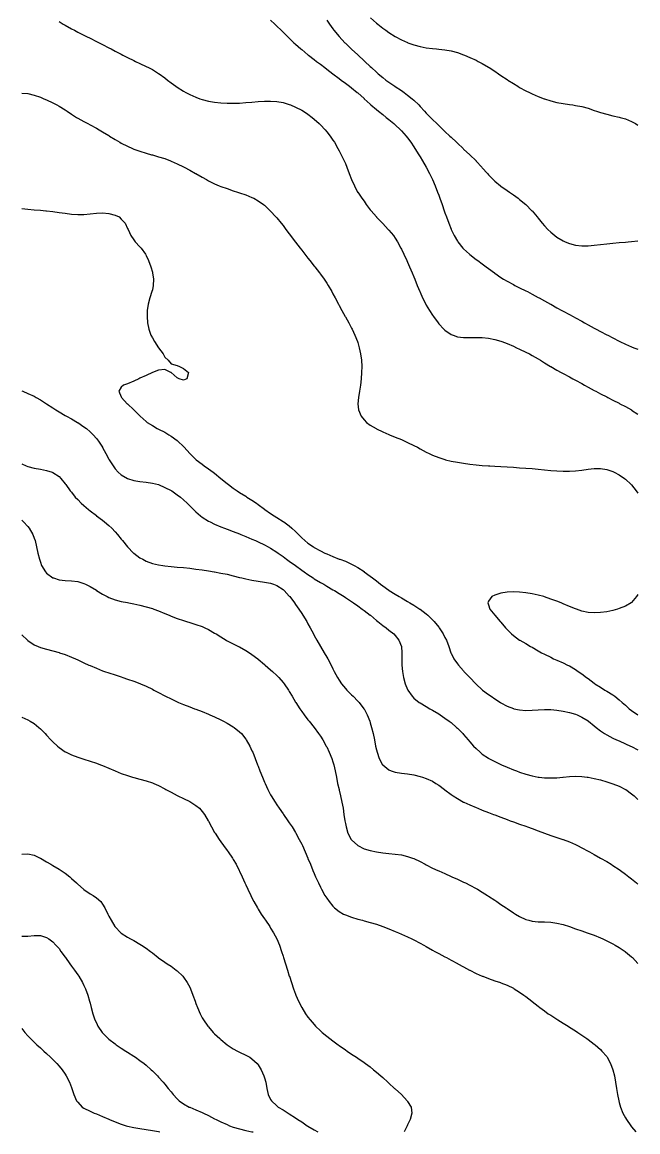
# Model space of a CAD drawing. Header units: inches. Extents: x 2679276 to 2679656, y 1246784 to 1247152.
# Drawn here: x 2679426.3 to 2679475.7, y 1246885.3 to 1246974.4 of the extents above; entities that cross this region are included whole.
import ezdxf

# ---------------------------------------------------------------- set-up
doc = ezdxf.new("R2010")
doc.units = ezdxf.units.IN
doc.header["$MEASUREMENT"] = 0
for name, color, linetype in [('447', 7, 'Continuous'), ('448', 7, 'Continuous'), ('449', 7, 'Continuous'), ('450', 7, 'Continuous'), ('451', 7, 'Continuous'), ('452', 7, 'Continuous'), ('453', 7, 'Continuous'), ('454', 7, 'Continuous'), ('455', 7, 'Continuous'), ('456', 7, 'Continuous'), ('457', 7, 'Continuous'), ('458', 7, 'Continuous'), ('459', 7, 'Continuous'), ('460', 7, 'Continuous')]:
    doc.layers.add(name, color=color, linetype=linetype)

msp = doc.modelspace()

# ---------------------------------------------------------------- linework, layer by layer
at = {"layer": '447', "elevation": 447}
msp.add_lwpolyline([(2679454.269, 1246974.75), (2679454.75, 1246974.328), (2679454.849, 1246974.25), (2679455.25, 1246973.927), (2679455.497, 1246973.75), (2679455.75, 1246973.569), (2679456.25, 1246973.25), (2679456.25, 1246973.25), (2679456.75, 1246972.987), (2679457.25, 1246972.757), (2679457.269, 1246972.75), (2679457.75, 1246972.581), (2679458.25, 1246972.442), (2679458.75, 1246972.342), (2679459.25, 1246972.278), (2679459.579, 1246972.25), (2679459.75, 1246972.236), (2679460.25, 1246972.186), (2679460.75, 1246972.103), (2679461.25, 1246971.968), (2679461.75, 1246971.786), (2679461.832, 1246971.75), (2679462.25, 1246971.57), (2679462.75, 1246971.335), (2679462.913, 1246971.25), (2679463.25, 1246971.074), (2679463.75, 1246970.78), (2679463.795, 1246970.75), (2679464.25, 1246970.457), (2679464.55, 1246970.25), (2679464.75, 1246970.116), (2679465.25, 1246969.78), (2679465.295, 1246969.75), (2679465.75, 1246969.462), (2679466.101, 1246969.25), (2679466.25, 1246969.161), (2679466.75, 1246968.888), (2679467.031, 1246968.75), (2679467.25, 1246968.641), (2679467.75, 1246968.426), (2679468.212, 1246968.25), (2679468.25, 1246968.235), (2679468.75, 1246968.075), (2679469.25, 1246967.951), (2679469.75, 1246967.862), (2679470.25, 1246967.791), (2679470.536, 1246967.75), (2679470.75, 1246967.718), (2679471.25, 1246967.619), (2679471.75, 1246967.483), (2679472.25, 1246967.316), (2679472.439, 1246967.25), (2679472.75, 1246967.146), (2679473.25, 1246967.003), (2679473.75, 1246966.885), (2679474.25, 1246966.772), (2679474.331, 1246966.75), (2679474.75, 1246966.631), (2679475.25, 1246966.426), (2679475.564, 1246966.25), (2679475.75, 1246966.133)], dxfattribs=at)
at = {"layer": '448', "elevation": 448}
msp.add_lwpolyline([(2679450.75, 1246974.561), (2679450.967, 1246974.25), (2679451.25, 1246973.866), (2679451.336, 1246973.75), (2679451.743, 1246973.25), (2679451.75, 1246973.243), (2679452.21, 1246972.75), (2679452.25, 1246972.712), (2679452.728, 1246972.25), (2679452.75, 1246972.23), (2679453.25, 1246971.766), (2679453.267, 1246971.75), (2679453.75, 1246971.303), (2679453.807, 1246971.25), (2679454.25, 1246970.837), (2679454.344, 1246970.75), (2679454.75, 1246970.375), (2679454.895, 1246970.25), (2679455.25, 1246969.946), (2679455.507, 1246969.75), (2679455.75, 1246969.568), (2679456.216, 1246969.25), (2679456.25, 1246969.227), (2679456.75, 1246968.9), (2679456.969, 1246968.75), (2679457.25, 1246968.544), (2679457.613, 1246968.25), (2679457.75, 1246968.128), (2679458.142, 1246967.75), (2679458.25, 1246967.637), (2679458.613, 1246967.25), (2679458.75, 1246967.098), (2679459.084, 1246966.75), (2679459.25, 1246966.574), (2679459.588, 1246966.25), (2679459.75, 1246966.088), (2679460.117, 1246965.75), (2679460.25, 1246965.619), (2679460.648, 1246965.25), (2679460.75, 1246965.149), (2679461.177, 1246964.75), (2679461.25, 1246964.677), (2679461.71, 1246964.25), (2679461.75, 1246964.209), (2679462.239, 1246963.75), (2679462.25, 1246963.738), (2679462.746, 1246963.25), (2679462.75, 1246963.246), (2679463.215, 1246962.75), (2679463.25, 1246962.704), (2679463.657, 1246962.25), (2679463.75, 1246962.139), (2679464.131, 1246961.75), (2679464.25, 1246961.637), (2679464.713, 1246961.25), (2679464.75, 1246961.223), (2679465.25, 1246960.878), (2679465.427, 1246960.75), (2679465.75, 1246960.536), (2679466.136, 1246960.25), (2679466.25, 1246960.165), (2679466.741, 1246959.75), (2679466.75, 1246959.741), (2679467.239, 1246959.25), (2679467.25, 1246959.237), (2679467.666, 1246958.75), (2679467.75, 1246958.645), (2679468.071, 1246958.25), (2679468.25, 1246958.038), (2679468.514, 1246957.75), (2679468.75, 1246957.517), (2679469.07, 1246957.25), (2679469.25, 1246957.115), (2679469.75, 1246956.82), (2679469.917, 1246956.75), (2679470.25, 1246956.615), (2679470.75, 1246956.486), (2679471.25, 1246956.431), (2679471.75, 1246956.437), (2679472.25, 1246956.482), (2679472.75, 1246956.543), (2679473.25, 1246956.601), (2679473.75, 1246956.649), (2679474.25, 1246956.693), (2679474.75, 1246956.733), (2679474.965, 1246956.75), (2679475.25, 1246956.777), (2679475.75, 1246956.828)], dxfattribs=at)
at = {"layer": '449', "elevation": 449}
msp.add_lwpolyline([(2679446.25, 1246974.56), (2679446.574, 1246974.25), (2679446.75, 1246974.088), (2679447.088, 1246973.75), (2679447.25, 1246973.598), (2679447.595, 1246973.25), (2679447.75, 1246973.107), (2679448.119, 1246972.75), (2679448.25, 1246972.637), (2679448.684, 1246972.25), (2679448.75, 1246972.197), (2679449.25, 1246971.786), (2679449.294, 1246971.75), (2679449.75, 1246971.395), (2679449.939, 1246971.25), (2679450.25, 1246971.012), (2679450.591, 1246970.75), (2679450.75, 1246970.627), (2679451.243, 1246970.25), (2679451.25, 1246970.245), (2679451.75, 1246969.87), (2679451.911, 1246969.75), (2679452.25, 1246969.508), (2679452.595, 1246969.25), (2679452.75, 1246969.135), (2679453.212, 1246968.75), (2679453.25, 1246968.718), (2679453.75, 1246968.259), (2679453.76, 1246968.25), (2679454.25, 1246967.802), (2679454.31, 1246967.75), (2679454.75, 1246967.375), (2679454.908, 1246967.25), (2679455.25, 1246966.974), (2679455.538, 1246966.75), (2679455.75, 1246966.578), (2679456.145, 1246966.25), (2679456.25, 1246966.158), (2679456.684, 1246965.75), (2679456.75, 1246965.682), (2679457.132, 1246965.25), (2679457.25, 1246965.099), (2679457.504, 1246964.75), (2679457.75, 1246964.376), (2679457.833, 1246964.25), (2679458.142, 1246963.75), (2679458.25, 1246963.571), (2679458.448, 1246963.25), (2679458.747, 1246962.75), (2679458.75, 1246962.745), (2679459.013, 1246962.25), (2679459.25, 1246961.759), (2679459.254, 1246961.75), (2679459.46, 1246961.25), (2679459.654, 1246960.75), (2679459.75, 1246960.496), (2679459.84, 1246960.25), (2679460.017, 1246959.75), (2679460.192, 1246959.25), (2679460.25, 1246959.078), (2679460.369, 1246958.75), (2679460.554, 1246958.25), (2679460.75, 1246957.758), (2679460.754, 1246957.75), (2679461.003, 1246957.25), (2679461.25, 1246956.815), (2679461.297, 1246956.75), (2679461.692, 1246956.25), (2679461.75, 1246956.183), (2679462.221, 1246955.75), (2679462.25, 1246955.725), (2679462.75, 1246955.346), (2679462.881, 1246955.25), (2679463.25, 1246954.98), (2679463.553, 1246954.75), (2679463.75, 1246954.604), (2679464.219, 1246954.25), (2679464.25, 1246954.228), (2679464.75, 1246953.886), (2679464.96, 1246953.75), (2679465.25, 1246953.584), (2679465.75, 1246953.313), (2679465.869, 1246953.25), (2679466.25, 1246953.065), (2679466.75, 1246952.816), (2679466.875, 1246952.75), (2679467.25, 1246952.559), (2679467.75, 1246952.288), (2679467.819, 1246952.25), (2679468.25, 1246952.012), (2679468.719, 1246951.75), (2679468.75, 1246951.733), (2679469.25, 1246951.458), (2679469.63, 1246951.25), (2679469.75, 1246951.185), (2679470.25, 1246950.914), (2679470.553, 1246950.75), (2679470.75, 1246950.643), (2679471.25, 1246950.37), (2679471.47, 1246950.25), (2679471.75, 1246950.096), (2679472.25, 1246949.824), (2679472.388, 1246949.75), (2679472.75, 1246949.555), (2679473.25, 1246949.289), (2679473.325, 1246949.25), (2679473.75, 1246949.029), (2679474.25, 1246948.774), (2679474.3, 1246948.75), (2679474.75, 1246948.535), (2679475.25, 1246948.318), (2679475.426, 1246948.25), (2679475.75, 1246948.13)], dxfattribs=at)
at = {"layer": '450', "elevation": 450}
msp.add_lwpolyline([(2679429.25, 1246974.441), (2679429.582, 1246974.25), (2679429.75, 1246974.152), (2679430.25, 1246973.874), (2679430.482, 1246973.75), (2679430.75, 1246973.607), (2679431.25, 1246973.351), (2679431.452, 1246973.25), (2679431.75, 1246973.102), (2679432.25, 1246972.856), (2679432.464, 1246972.75), (2679432.75, 1246972.604), (2679433.25, 1246972.345), (2679433.432, 1246972.25), (2679433.75, 1246972.079), (2679434.25, 1246971.816), (2679434.377, 1246971.75), (2679434.75, 1246971.559), (2679435.25, 1246971.317), (2679435.391, 1246971.25), (2679435.75, 1246971.082), (2679436.25, 1246970.847), (2679436.444, 1246970.75), (2679436.75, 1246970.587), (2679437.25, 1246970.282), (2679437.296, 1246970.25), (2679437.75, 1246969.92), (2679437.97, 1246969.75), (2679438.25, 1246969.539), (2679438.64, 1246969.25), (2679438.75, 1246969.176), (2679439.25, 1246968.862), (2679439.443, 1246968.75), (2679439.75, 1246968.593), (2679440.25, 1246968.369), (2679440.568, 1246968.25), (2679440.75, 1246968.187), (2679441.25, 1246968.054), (2679441.75, 1246967.965), (2679442.25, 1246967.911), (2679442.75, 1246967.885), (2679443.25, 1246967.883), (2679443.75, 1246967.901), (2679444.25, 1246967.933), (2679444.75, 1246967.975), (2679445.25, 1246968.02), (2679445.75, 1246968.056), (2679446.25, 1246968.066), (2679446.75, 1246968.033), (2679447.25, 1246967.941), (2679447.75, 1246967.787), (2679447.841, 1246967.75), (2679448.25, 1246967.58), (2679448.75, 1246967.328), (2679448.879, 1246967.25), (2679449.25, 1246967.01), (2679449.594, 1246966.75), (2679449.75, 1246966.619), (2679450.153, 1246966.25), (2679450.25, 1246966.149), (2679450.625, 1246965.75), (2679450.75, 1246965.593), (2679451.033, 1246965.25), (2679451.25, 1246964.92), (2679451.372, 1246964.75), (2679451.66, 1246964.25), (2679451.75, 1246964.067), (2679451.923, 1246963.75), (2679452.161, 1246963.25), (2679452.25, 1246963.036), (2679452.376, 1246962.75), (2679452.569, 1246962.25), (2679452.75, 1246961.75), (2679452.75, 1246961.75), (2679452.975, 1246961.25), (2679453.238, 1246960.75), (2679453.25, 1246960.732), (2679453.576, 1246960.25), (2679453.75, 1246960.007), (2679453.936, 1246959.75), (2679454.25, 1246959.335), (2679454.315, 1246959.25), (2679454.74, 1246958.75), (2679454.75, 1246958.74), (2679455.224, 1246958.25), (2679455.25, 1246958.223), (2679455.7, 1246957.75), (2679455.75, 1246957.693), (2679456.106, 1246957.25), (2679456.25, 1246957.04), (2679456.434, 1246956.75), (2679456.708, 1246956.25), (2679456.75, 1246956.167), (2679456.957, 1246955.75), (2679457.186, 1246955.25), (2679457.25, 1246955.108), (2679457.409, 1246954.75), (2679457.624, 1246954.25), (2679457.75, 1246953.944), (2679457.83, 1246953.75), (2679458.029, 1246953.25), (2679458.23, 1246952.75), (2679458.25, 1246952.702), (2679458.456, 1246952.25), (2679458.709, 1246951.75), (2679458.75, 1246951.673), (2679459.01, 1246951.25), (2679459.25, 1246950.866), (2679459.336, 1246950.75), (2679459.698, 1246950.25), (2679459.75, 1246950.178), (2679460.153, 1246949.75), (2679460.25, 1246949.653), (2679460.75, 1246949.311), (2679460.917, 1246949.25), (2679461.25, 1246949.127), (2679461.75, 1246949.061), (2679462.25, 1246949.058), (2679462.75, 1246949.072), (2679463.25, 1246949.063), (2679463.75, 1246949.011), (2679464.25, 1246948.916), (2679464.75, 1246948.779), (2679464.831, 1246948.75), (2679465.25, 1246948.584), (2679465.75, 1246948.367), (2679466.009, 1246948.25), (2679466.25, 1246948.135), (2679466.75, 1246947.892), (2679467.032, 1246947.75), (2679467.25, 1246947.633), (2679467.75, 1246947.35), (2679467.917, 1246947.25), (2679468.25, 1246947.042), (2679468.731, 1246946.75), (2679468.75, 1246946.738), (2679469.25, 1246946.44), (2679469.593, 1246946.25), (2679469.75, 1246946.164), (2679470.25, 1246945.896), (2679470.529, 1246945.75), (2679470.75, 1246945.631), (2679471.25, 1246945.363), (2679471.46, 1246945.25), (2679471.75, 1246945.089), (2679472.25, 1246944.818), (2679472.376, 1246944.75), (2679472.75, 1246944.549), (2679473.25, 1246944.292), (2679473.331, 1246944.25), (2679473.75, 1246944.035), (2679474.25, 1246943.782), (2679474.311, 1246943.75), (2679474.75, 1246943.517), (2679475.226, 1246943.25), (2679475.25, 1246943.236), (2679475.75, 1246942.898)], dxfattribs=at)
at = {"layer": '451', "elevation": 451}
for points in [[(2679426.25, 1246968.708), (2679426.75, 1246968.668), (2679427.25, 1246968.547), (2679427.75, 1246968.369), (2679428.024, 1246968.25), (2679428.25, 1246968.161), (2679428.75, 1246967.931), (2679429.086, 1246967.75), (2679429.25, 1246967.664), (2679429.75, 1246967.35), (2679429.894, 1246967.25), (2679430.25, 1246967.016), (2679430.662, 1246966.75), (2679430.75, 1246966.699), (2679431.25, 1246966.424), (2679431.571, 1246966.25), (2679431.75, 1246966.158), (2679432.25, 1246965.887), (2679432.484, 1246965.75), (2679432.75, 1246965.596), (2679433.25, 1246965.287), (2679433.308, 1246965.25), (2679433.75, 1246964.985), (2679434.141, 1246964.75), (2679434.25, 1246964.69), (2679434.75, 1246964.434), (2679435.153, 1246964.25), (2679435.25, 1246964.209), (2679435.75, 1246964.035), (2679436.25, 1246963.879), (2679436.684, 1246963.75), (2679436.75, 1246963.731), (2679437.25, 1246963.594), (2679437.75, 1246963.434), (2679438.213, 1246963.25), (2679438.25, 1246963.236), (2679438.75, 1246963.028), (2679439.25, 1246962.774), (2679439.295, 1246962.75), (2679439.75, 1246962.523), (2679440.221, 1246962.25), (2679440.25, 1246962.234), (2679440.75, 1246961.951), (2679441.085, 1246961.75), (2679441.25, 1246961.664), (2679441.75, 1246961.418), (2679442.125, 1246961.25), (2679442.25, 1246961.201), (2679442.75, 1246961.026), (2679443.25, 1246960.859), (2679443.6, 1246960.75), (2679443.75, 1246960.7), (2679444.25, 1246960.53), (2679444.75, 1246960.322), (2679444.899, 1246960.25), (2679445.25, 1246960.058), (2679445.67, 1246959.75), (2679445.75, 1246959.691), (2679446.213, 1246959.25), (2679446.25, 1246959.218), (2679446.678, 1246958.75), (2679446.75, 1246958.675), (2679447.095, 1246958.25), (2679447.25, 1246958.057), (2679447.48, 1246957.75), (2679447.75, 1246957.388), (2679447.852, 1246957.25), (2679448.227, 1246956.75), (2679448.25, 1246956.72), (2679448.615, 1246956.25), (2679448.75, 1246956.072), (2679449.004, 1246955.75), (2679449.25, 1246955.433), (2679449.396, 1246955.25), (2679449.75, 1246954.804), (2679449.794, 1246954.75), (2679450.186, 1246954.25), (2679450.25, 1246954.162), (2679450.548, 1246953.75), (2679450.75, 1246953.434), (2679450.869, 1246953.25), (2679451.155, 1246952.75), (2679451.25, 1246952.568), (2679451.425, 1246952.25), (2679451.687, 1246951.75), (2679451.75, 1246951.629), (2679451.959, 1246951.25), (2679452.236, 1246950.75), (2679452.25, 1246950.726), (2679452.52, 1246950.25), (2679452.75, 1246949.826), (2679452.788, 1246949.75), (2679453.022, 1246949.25), (2679453.219, 1246948.75), (2679453.25, 1246948.654), (2679453.367, 1246948.25), (2679453.473, 1246947.75), (2679453.539, 1246947.25), (2679453.566, 1246946.75), (2679453.559, 1246946.25), (2679453.524, 1246945.75), (2679453.464, 1246945.25), (2679453.383, 1246944.75), (2679453.303, 1246944.25), (2679453.265, 1246943.75), (2679453.319, 1246943.25), (2679453.524, 1246942.75), (2679453.75, 1246942.45), (2679453.949, 1246942.25), (2679454.25, 1246942.027), (2679454.714, 1246941.75), (2679454.75, 1246941.732), (2679455.25, 1246941.495), (2679455.75, 1246941.273), (2679455.807, 1246941.25), (2679456.25, 1246941.065), (2679456.75, 1246940.862), (2679457.025, 1246940.75), (2679457.25, 1246940.645), (2679457.75, 1246940.403), (2679458.053, 1246940.25), (2679458.25, 1246940.136), (2679458.75, 1246939.861), (2679458.975, 1246939.75), (2679459.25, 1246939.613), (2679459.75, 1246939.415), (2679460.25, 1246939.259), (2679460.286, 1246939.25), (2679460.75, 1246939.141), (2679461.25, 1246939.046), (2679461.75, 1246938.966), (2679462.25, 1246938.899), (2679462.75, 1246938.842), (2679463.25, 1246938.795), (2679463.75, 1246938.757), (2679463.859, 1246938.75), (2679464.25, 1246938.723), (2679464.75, 1246938.694), (2679465.25, 1246938.667), (2679465.75, 1246938.64), (2679466.25, 1246938.61), (2679466.75, 1246938.575), (2679467.25, 1246938.532), (2679467.75, 1246938.484), (2679468.25, 1246938.435), (2679468.75, 1246938.389), (2679469.25, 1246938.351), (2679469.75, 1246938.326), (2679470.25, 1246938.325), (2679470.75, 1246938.354), (2679471.25, 1246938.416), (2679471.75, 1246938.493), (2679472.25, 1246938.547), (2679472.75, 1246938.549), (2679473.25, 1246938.471), (2679473.75, 1246938.303), (2679473.855, 1246938.25), (2679474.25, 1246938.042), (2679474.673, 1246937.75), (2679474.75, 1246937.692), (2679475.222, 1246937.25), (2679475.25, 1246937.22), (2679475.619, 1246936.75), (2679475.75, 1246936.557)], [(2679475.75, 1246928.433), (2679475.639, 1246928.25), (2679475.25, 1246927.788), (2679475.199, 1246927.75), (2679474.75, 1246927.478), (2679474.25, 1246927.287), (2679474.114, 1246927.25), (2679473.75, 1246927.149), (2679473.25, 1246927.043), (2679472.75, 1246926.974), (2679472.25, 1246926.952), (2679471.75, 1246926.987), (2679471.25, 1246927.091), (2679470.817, 1246927.25), (2679470.75, 1246927.27), (2679470.25, 1246927.461), (2679469.75, 1246927.679), (2679469.592, 1246927.75), (2679469.25, 1246927.878), (2679468.75, 1246928.059), (2679468.25, 1246928.236), (2679468.204, 1246928.25), (2679467.75, 1246928.369), (2679467.25, 1246928.481), (2679466.75, 1246928.565), (2679466.25, 1246928.615), (2679465.75, 1246928.629), (2679465.25, 1246928.603), (2679464.75, 1246928.526), (2679464.25, 1246928.373), (2679464.021, 1246928.25), (2679463.75, 1246927.876), (2679463.697, 1246927.75), (2679463.75, 1246927.589), (2679463.855, 1246927.25), (2679464.25, 1246926.758), (2679464.256, 1246926.75), (2679464.698, 1246926.25), (2679464.75, 1246926.194), (2679465.122, 1246925.75), (2679465.25, 1246925.613), (2679465.601, 1246925.25), (2679465.75, 1246925.129), (2679466.25, 1246924.753), (2679466.254, 1246924.75), (2679466.75, 1246924.481), (2679467.128, 1246924.25), (2679467.25, 1246924.188), (2679467.75, 1246923.911), (2679468.001, 1246923.75), (2679468.25, 1246923.63), (2679468.75, 1246923.377), (2679468.981, 1246923.25), (2679469.25, 1246923.149), (2679469.75, 1246922.937), (2679470.089, 1246922.75), (2679470.25, 1246922.68), (2679470.75, 1246922.4), (2679470.954, 1246922.25), (2679471.25, 1246922.056), (2679471.631, 1246921.75), (2679471.75, 1246921.667), (2679472.25, 1246921.29), (2679472.301, 1246921.25), (2679472.75, 1246920.974), (2679473.096, 1246920.75), (2679473.25, 1246920.663), (2679473.75, 1246920.35), (2679473.886, 1246920.25), (2679474.25, 1246919.974), (2679474.499, 1246919.75), (2679474.75, 1246919.528), (2679475.057, 1246919.25), (2679475.25, 1246919.104), (2679475.75, 1246918.759)]]:
    msp.add_lwpolyline(points, dxfattribs=at)
at = {"layer": '452', "elevation": 452}
msp.add_lwpolyline([(2679426.25, 1246959.42), (2679426.75, 1246959.379), (2679427.25, 1246959.336), (2679427.75, 1246959.292), (2679428.199, 1246959.25), (2679428.25, 1246959.244), (2679428.75, 1246959.184), (2679429.25, 1246959.116), (2679429.75, 1246959.043), (2679430.25, 1246958.979), (2679430.75, 1246958.94), (2679431.25, 1246958.946), (2679431.75, 1246958.992), (2679432.25, 1246959.047), (2679432.75, 1246959.074), (2679433.25, 1246959.032), (2679433.75, 1246958.897), (2679434.077, 1246958.75), (2679434.25, 1246958.586), (2679434.551, 1246958.25), (2679434.75, 1246957.835), (2679434.793, 1246957.75), (2679435.007, 1246957.25), (2679435.25, 1246956.921), (2679435.378, 1246956.75), (2679435.75, 1246956.363), (2679435.838, 1246956.25), (2679436.201, 1246955.75), (2679436.25, 1246955.664), (2679436.444, 1246955.25), (2679436.628, 1246954.75), (2679436.75, 1246954.306), (2679436.764, 1246954.25), (2679436.833, 1246953.75), (2679436.825, 1246953.25), (2679436.75, 1246952.889), (2679436.718, 1246952.75), (2679436.553, 1246952.25), (2679436.421, 1246951.75), (2679436.343, 1246951.25), (2679436.32, 1246950.75), (2679436.354, 1246950.25), (2679436.453, 1246949.75), (2679436.637, 1246949.25), (2679436.75, 1246949.029), (2679436.915, 1246948.75), (2679437.242, 1246948.25), (2679437.25, 1246948.236), (2679437.608, 1246947.75), (2679437.75, 1246947.499), (2679438.028, 1246947.25), (2679438.25, 1246946.964), (2679438.75, 1246946.806), (2679438.921, 1246946.75), (2679439.25, 1246946.568), (2679439.638, 1246946.25), (2679439.526, 1246945.75), (2679439.25, 1246945.653), (2679438.897, 1246945.75), (2679438.75, 1246945.837), (2679438.25, 1246946.245), (2679438.24, 1246946.25), (2679437.75, 1246946.51), (2679437.25, 1246946.442), (2679436.765, 1246946.25), (2679436.75, 1246946.246), (2679436.25, 1246946.024), (2679435.75, 1246945.788), (2679435.661, 1246945.75), (2679435.25, 1246945.554), (2679434.75, 1246945.359), (2679434.428, 1246945.25), (2679434.25, 1246945.087), (2679434.058, 1246944.75), (2679434.25, 1246944.294), (2679434.265, 1246944.25), (2679434.733, 1246943.75), (2679434.75, 1246943.737), (2679435.25, 1246943.262), (2679435.26, 1246943.25), (2679435.75, 1246942.763), (2679435.762, 1246942.75), (2679436.25, 1246942.319), (2679436.331, 1246942.25), (2679436.75, 1246941.993), (2679437.144, 1246941.75), (2679437.25, 1246941.702), (2679437.75, 1246941.452), (2679438.069, 1246941.25), (2679438.25, 1246941.153), (2679438.75, 1246940.781), (2679438.781, 1246940.75), (2679439.25, 1246940.305), (2679439.294, 1246940.25), (2679439.75, 1246939.754), (2679439.753, 1246939.75), (2679440.25, 1246939.268), (2679440.267, 1246939.25), (2679440.75, 1246938.883), (2679440.914, 1246938.75), (2679441.25, 1246938.526), (2679441.619, 1246938.25), (2679441.75, 1246938.157), (2679442.25, 1246937.754), (2679442.255, 1246937.75), (2679442.75, 1246937.343), (2679442.861, 1246937.25), (2679443.25, 1246936.963), (2679443.547, 1246936.75), (2679443.75, 1246936.625), (2679444.25, 1246936.314), (2679444.345, 1246936.25), (2679444.75, 1246936.005), (2679445.105, 1246935.75), (2679445.25, 1246935.654), (2679445.75, 1246935.28), (2679445.787, 1246935.25), (2679446.25, 1246934.94), (2679446.521, 1246934.75), (2679446.75, 1246934.615), (2679447.25, 1246934.293), (2679447.31, 1246934.25), (2679447.75, 1246933.932), (2679447.958, 1246933.75), (2679448.25, 1246933.478), (2679448.475, 1246933.25), (2679448.75, 1246932.978), (2679449, 1246932.75), (2679449.25, 1246932.548), (2679449.679, 1246932.25), (2679449.75, 1246932.205), (2679450.25, 1246931.931), (2679450.608, 1246931.75), (2679450.75, 1246931.682), (2679451.25, 1246931.472), (2679451.75, 1246931.273), (2679451.808, 1246931.25), (2679452.25, 1246931.088), (2679452.75, 1246930.873), (2679452.972, 1246930.75), (2679453.25, 1246930.603), (2679453.75, 1246930.269), (2679453.775, 1246930.25), (2679454.25, 1246929.9), (2679454.44, 1246929.75), (2679454.75, 1246929.512), (2679455.085, 1246929.25), (2679455.25, 1246929.128), (2679455.75, 1246928.767), (2679455.774, 1246928.75), (2679456.25, 1246928.447), (2679456.569, 1246928.25), (2679456.75, 1246928.145), (2679457.25, 1246927.86), (2679457.439, 1246927.75), (2679457.75, 1246927.565), (2679458.238, 1246927.25), (2679458.25, 1246927.242), (2679458.75, 1246926.858), (2679458.876, 1246926.75), (2679459.25, 1246926.386), (2679459.379, 1246926.25), (2679459.75, 1246925.795), (2679459.787, 1246925.75), (2679460.118, 1246925.25), (2679460.25, 1246924.971), (2679460.369, 1246924.75), (2679460.557, 1246924.25), (2679460.732, 1246923.75), (2679460.75, 1246923.703), (2679460.971, 1246923.25), (2679461.25, 1246922.853), (2679461.329, 1246922.75), (2679461.75, 1246922.281), (2679461.778, 1246922.25), (2679462.246, 1246921.75), (2679462.25, 1246921.746), (2679462.731, 1246921.25), (2679462.75, 1246921.23), (2679463.25, 1246920.772), (2679463.281, 1246920.75), (2679463.75, 1246920.382), (2679463.955, 1246920.25), (2679464.25, 1246920.038), (2679464.713, 1246919.75), (2679464.75, 1246919.725), (2679465.25, 1246919.453), (2679465.75, 1246919.257), (2679465.78, 1246919.25), (2679466.25, 1246919.15), (2679466.75, 1246919.111), (2679467.25, 1246919.118), (2679467.75, 1246919.148), (2679468.25, 1246919.176), (2679468.75, 1246919.179), (2679469.25, 1246919.14), (2679469.75, 1246919.06), (2679470.25, 1246918.946), (2679470.75, 1246918.8), (2679470.875, 1246918.75), (2679471.25, 1246918.575), (2679471.75, 1246918.278), (2679471.788, 1246918.25), (2679472.25, 1246917.881), (2679472.405, 1246917.75), (2679472.75, 1246917.477), (2679473.069, 1246917.25), (2679473.25, 1246917.141), (2679473.75, 1246916.88), (2679474.04, 1246916.75), (2679474.25, 1246916.659), (2679474.75, 1246916.439), (2679475.163, 1246916.25), (2679475.25, 1246916.208), (2679475.75, 1246915.949)], dxfattribs=at)
at = {"layer": '453', "elevation": 453}
msp.add_lwpolyline([(2679426.25, 1246944.786), (2679426.334, 1246944.75), (2679426.75, 1246944.58), (2679427.25, 1246944.345), (2679427.421, 1246944.25), (2679427.75, 1246944.061), (2679428.238, 1246943.75), (2679428.25, 1246943.742), (2679428.75, 1246943.405), (2679428.996, 1246943.25), (2679429.25, 1246943.09), (2679429.75, 1246942.806), (2679429.851, 1246942.75), (2679430.25, 1246942.531), (2679430.737, 1246942.25), (2679430.75, 1246942.242), (2679431.25, 1246941.901), (2679431.446, 1246941.75), (2679431.75, 1246941.484), (2679431.997, 1246941.25), (2679432.25, 1246940.949), (2679432.414, 1246940.75), (2679432.734, 1246940.25), (2679432.75, 1246940.22), (2679433.013, 1246939.75), (2679433.25, 1246939.3), (2679433.281, 1246939.25), (2679433.589, 1246938.75), (2679433.75, 1246938.514), (2679434.001, 1246938.25), (2679434.25, 1246938.025), (2679434.746, 1246937.75), (2679434.75, 1246937.748), (2679435.25, 1246937.591), (2679435.75, 1246937.509), (2679436.25, 1246937.448), (2679436.75, 1246937.37), (2679437.247, 1246937.25), (2679437.25, 1246937.249), (2679437.75, 1246937.028), (2679438.25, 1246936.782), (2679438.307, 1246936.75), (2679438.75, 1246936.435), (2679438.999, 1246936.25), (2679439.25, 1246936.029), (2679439.553, 1246935.75), (2679439.75, 1246935.553), (2679440.06, 1246935.25), (2679440.25, 1246935.066), (2679440.617, 1246934.75), (2679440.75, 1246934.648), (2679441.25, 1246934.324), (2679441.386, 1246934.25), (2679441.75, 1246934.077), (2679442.25, 1246933.868), (2679442.549, 1246933.75), (2679442.75, 1246933.677), (2679443.25, 1246933.485), (2679443.75, 1246933.29), (2679443.846, 1246933.25), (2679444.25, 1246933.084), (2679444.75, 1246932.873), (2679445.04, 1246932.75), (2679445.25, 1246932.656), (2679445.75, 1246932.417), (2679446.059, 1246932.25), (2679446.25, 1246932.146), (2679446.75, 1246931.824), (2679446.847, 1246931.75), (2679447.25, 1246931.469), (2679447.535, 1246931.25), (2679447.75, 1246931.103), (2679448.236, 1246930.75), (2679448.25, 1246930.74), (2679448.75, 1246930.375), (2679448.931, 1246930.25), (2679449.25, 1246930.017), (2679449.664, 1246929.75), (2679449.75, 1246929.69), (2679450.25, 1246929.387), (2679450.51, 1246929.25), (2679450.75, 1246929.097), (2679451.25, 1246928.811), (2679451.367, 1246928.75), (2679451.75, 1246928.494), (2679452.157, 1246928.25), (2679452.25, 1246928.183), (2679452.75, 1246927.855), (2679452.909, 1246927.75), (2679453.25, 1246927.504), (2679453.61, 1246927.25), (2679453.75, 1246927.135), (2679454.25, 1246926.756), (2679454.258, 1246926.75), (2679454.75, 1246926.337), (2679454.873, 1246926.25), (2679455.25, 1246925.938), (2679455.519, 1246925.75), (2679455.75, 1246925.56), (2679456.138, 1246925.25), (2679456.25, 1246925.133), (2679456.548, 1246924.75), (2679456.75, 1246924.255), (2679456.751, 1246924.25), (2679456.791, 1246923.75), (2679456.79, 1246923.25), (2679456.8, 1246922.75), (2679456.843, 1246922.25), (2679456.926, 1246921.75), (2679457.059, 1246921.25), (2679457.25, 1246920.782), (2679457.266, 1246920.75), (2679457.617, 1246920.25), (2679457.75, 1246920.105), (2679458.192, 1246919.75), (2679458.25, 1246919.709), (2679458.75, 1246919.416), (2679459.044, 1246919.25), (2679459.25, 1246919.136), (2679459.75, 1246918.834), (2679459.874, 1246918.75), (2679460.25, 1246918.5), (2679460.587, 1246918.25), (2679460.75, 1246918.129), (2679461.19, 1246917.75), (2679461.25, 1246917.696), (2679461.683, 1246917.25), (2679461.75, 1246917.175), (2679462.114, 1246916.75), (2679462.25, 1246916.588), (2679462.55, 1246916.25), (2679462.75, 1246916.041), (2679463.073, 1246915.75), (2679463.25, 1246915.607), (2679463.75, 1246915.271), (2679463.786, 1246915.25), (2679464.25, 1246915), (2679464.75, 1246914.765), (2679464.784, 1246914.75), (2679465.25, 1246914.548), (2679465.75, 1246914.341), (2679465.99, 1246914.25), (2679466.25, 1246914.149), (2679466.75, 1246913.981), (2679467.25, 1246913.849), (2679467.75, 1246913.756), (2679467.807, 1246913.75), (2679468.25, 1246913.702), (2679468.75, 1246913.686), (2679469.25, 1246913.707), (2679469.712, 1246913.75), (2679469.75, 1246913.754), (2679470.25, 1246913.8), (2679470.75, 1246913.823), (2679471.25, 1246913.803), (2679471.679, 1246913.75), (2679471.75, 1246913.741), (2679472.25, 1246913.643), (2679472.75, 1246913.522), (2679473.25, 1246913.383), (2679473.669, 1246913.25), (2679473.75, 1246913.222), (2679474.25, 1246913.017), (2679474.75, 1246912.771), (2679474.783, 1246912.75), (2679475.25, 1246912.422), (2679475.451, 1246912.25), (2679475.75, 1246911.951)], dxfattribs=at)
at = {"layer": '454', "elevation": 454}
msp.add_lwpolyline([(2679426.25, 1246938.922), (2679426.616, 1246938.75), (2679426.75, 1246938.695), (2679427.25, 1246938.561), (2679427.75, 1246938.478), (2679428.25, 1246938.393), (2679428.693, 1246938.25), (2679428.75, 1246938.231), (2679429.25, 1246937.901), (2679429.383, 1246937.75), (2679429.75, 1246937.315), (2679429.793, 1246937.25), (2679430.153, 1246936.75), (2679430.25, 1246936.631), (2679430.555, 1246936.25), (2679430.75, 1246936.042), (2679431.04, 1246935.75), (2679431.25, 1246935.561), (2679431.619, 1246935.25), (2679431.75, 1246935.146), (2679432.25, 1246934.764), (2679432.269, 1246934.75), (2679432.75, 1246934.382), (2679432.916, 1246934.25), (2679433.25, 1246933.965), (2679433.48, 1246933.75), (2679433.75, 1246933.466), (2679433.943, 1246933.25), (2679434.25, 1246932.865), (2679434.343, 1246932.75), (2679434.746, 1246932.25), (2679434.75, 1246932.246), (2679435.244, 1246931.75), (2679435.25, 1246931.745), (2679435.75, 1246931.378), (2679435.977, 1246931.25), (2679436.25, 1246931.111), (2679436.75, 1246930.923), (2679437.25, 1246930.8), (2679437.577, 1246930.75), (2679437.75, 1246930.723), (2679438.25, 1246930.672), (2679438.75, 1246930.631), (2679439.25, 1246930.586), (2679439.75, 1246930.53), (2679440.25, 1246930.466), (2679440.75, 1246930.396), (2679441.25, 1246930.322), (2679441.703, 1246930.25), (2679441.75, 1246930.242), (2679442.25, 1246930.149), (2679442.75, 1246930.043), (2679443.25, 1246929.922), (2679443.75, 1246929.795), (2679443.932, 1246929.75), (2679444.25, 1246929.671), (2679444.75, 1246929.566), (2679445.25, 1246929.488), (2679445.75, 1246929.42), (2679446.25, 1246929.324), (2679446.477, 1246929.25), (2679446.75, 1246929.142), (2679447.25, 1246928.821), (2679447.331, 1246928.75), (2679447.75, 1246928.292), (2679447.785, 1246928.25), (2679448.153, 1246927.75), (2679448.25, 1246927.614), (2679448.505, 1246927.25), (2679448.75, 1246926.9), (2679448.847, 1246926.75), (2679449.15, 1246926.25), (2679449.25, 1246926.079), (2679449.422, 1246925.75), (2679449.683, 1246925.25), (2679449.75, 1246925.129), (2679449.954, 1246924.75), (2679450.245, 1246924.25), (2679450.25, 1246924.242), (2679450.546, 1246923.75), (2679450.75, 1246923.396), (2679450.839, 1246923.25), (2679451.107, 1246922.75), (2679451.25, 1246922.454), (2679451.358, 1246922.25), (2679451.626, 1246921.75), (2679451.75, 1246921.543), (2679451.953, 1246921.25), (2679452.25, 1246920.879), (2679452.37, 1246920.75), (2679452.75, 1246920.361), (2679452.868, 1246920.25), (2679453.25, 1246919.863), (2679453.356, 1246919.75), (2679453.742, 1246919.25), (2679453.75, 1246919.237), (2679454.014, 1246918.75), (2679454.211, 1246918.25), (2679454.25, 1246918.125), (2679454.361, 1246917.75), (2679454.483, 1246917.25), (2679454.587, 1246916.75), (2679454.685, 1246916.25), (2679454.75, 1246915.946), (2679454.802, 1246915.75), (2679454.978, 1246915.25), (2679455.238, 1246914.75), (2679455.25, 1246914.733), (2679455.75, 1246914.325), (2679455.942, 1246914.25), (2679456.25, 1246914.15), (2679456.75, 1246914.07), (2679457.25, 1246914.007), (2679457.75, 1246913.927), (2679458.25, 1246913.815), (2679458.456, 1246913.75), (2679458.75, 1246913.655), (2679459.25, 1246913.422), (2679459.528, 1246913.25), (2679459.75, 1246913.104), (2679460.222, 1246912.75), (2679460.25, 1246912.728), (2679460.75, 1246912.351), (2679460.903, 1246912.25), (2679461.25, 1246912.025), (2679461.75, 1246911.754), (2679461.759, 1246911.75), (2679462.25, 1246911.52), (2679462.75, 1246911.306), (2679462.887, 1246911.25), (2679463.25, 1246911.105), (2679463.75, 1246910.91), (2679464.164, 1246910.75), (2679464.25, 1246910.717), (2679464.75, 1246910.525), (2679465.25, 1246910.338), (2679465.498, 1246910.25), (2679465.75, 1246910.157), (2679466.25, 1246909.977), (2679466.75, 1246909.8), (2679466.886, 1246909.75), (2679467.25, 1246909.615), (2679467.75, 1246909.429), (2679468.25, 1246909.251), (2679468.252, 1246909.25), (2679468.75, 1246909.075), (2679469.25, 1246908.906), (2679469.708, 1246908.75), (2679469.75, 1246908.735), (2679470.25, 1246908.545), (2679470.75, 1246908.329), (2679470.905, 1246908.25), (2679471.25, 1246908.081), (2679471.75, 1246907.81), (2679471.854, 1246907.75), (2679472.25, 1246907.534), (2679472.75, 1246907.254), (2679472.757, 1246907.25), (2679473.25, 1246906.968), (2679473.603, 1246906.75), (2679473.75, 1246906.658), (2679474.25, 1246906.324), (2679474.354, 1246906.25), (2679474.75, 1246905.966), (2679475.034, 1246905.75), (2679475.25, 1246905.581), (2679475.643, 1246905.25), (2679475.75, 1246905.156)], dxfattribs=at)
at = {"layer": '455', "elevation": 455}
msp.add_lwpolyline([(2679426.25, 1246934.39), (2679426.407, 1246934.25), (2679426.75, 1246933.88), (2679426.849, 1246933.75), (2679427.135, 1246933.25), (2679427.25, 1246932.959), (2679427.322, 1246932.75), (2679427.444, 1246932.25), (2679427.549, 1246931.75), (2679427.67, 1246931.25), (2679427.75, 1246931.015), (2679427.855, 1246930.75), (2679428.164, 1246930.25), (2679428.25, 1246930.15), (2679428.75, 1246929.771), (2679428.805, 1246929.75), (2679429.25, 1246929.611), (2679429.75, 1246929.552), (2679430.25, 1246929.522), (2679430.75, 1246929.462), (2679431.25, 1246929.315), (2679431.381, 1246929.25), (2679431.75, 1246929.071), (2679432.25, 1246928.765), (2679432.272, 1246928.75), (2679432.75, 1246928.452), (2679433.13, 1246928.25), (2679433.25, 1246928.19), (2679433.75, 1246928.004), (2679434.25, 1246927.873), (2679434.75, 1246927.772), (2679434.863, 1246927.75), (2679435.25, 1246927.675), (2679435.75, 1246927.569), (2679436.25, 1246927.445), (2679436.75, 1246927.295), (2679436.873, 1246927.25), (2679437.25, 1246927.112), (2679437.75, 1246926.906), (2679438.108, 1246926.75), (2679438.25, 1246926.692), (2679438.75, 1246926.498), (2679439.25, 1246926.324), (2679439.486, 1246926.25), (2679439.75, 1246926.169), (2679440.25, 1246926.016), (2679440.75, 1246925.84), (2679440.955, 1246925.75), (2679441.25, 1246925.613), (2679441.75, 1246925.325), (2679441.865, 1246925.25), (2679442.25, 1246925.015), (2679442.682, 1246924.75), (2679442.75, 1246924.714), (2679443.25, 1246924.463), (2679443.667, 1246924.25), (2679443.75, 1246924.208), (2679444.25, 1246923.937), (2679444.546, 1246923.75), (2679444.75, 1246923.61), (2679445.222, 1246923.25), (2679445.25, 1246923.228), (2679445.75, 1246922.813), (2679445.822, 1246922.75), (2679446.25, 1246922.379), (2679446.392, 1246922.25), (2679446.75, 1246921.907), (2679446.91, 1246921.75), (2679447.25, 1246921.361), (2679447.342, 1246921.25), (2679447.686, 1246920.75), (2679447.75, 1246920.642), (2679447.979, 1246920.25), (2679448.25, 1246919.78), (2679448.267, 1246919.75), (2679448.585, 1246919.25), (2679448.75, 1246919.02), (2679448.947, 1246918.75), (2679449.25, 1246918.362), (2679449.339, 1246918.25), (2679449.734, 1246917.75), (2679449.75, 1246917.729), (2679450.105, 1246917.25), (2679450.25, 1246917.033), (2679450.435, 1246916.75), (2679450.722, 1246916.25), (2679450.75, 1246916.194), (2679450.962, 1246915.75), (2679451.163, 1246915.25), (2679451.25, 1246914.979), (2679451.318, 1246914.75), (2679451.435, 1246914.25), (2679451.535, 1246913.75), (2679451.633, 1246913.25), (2679451.741, 1246912.75), (2679451.75, 1246912.714), (2679451.854, 1246912.25), (2679451.964, 1246911.75), (2679452.062, 1246911.25), (2679452.141, 1246910.75), (2679452.211, 1246910.25), (2679452.25, 1246910.029), (2679452.305, 1246909.75), (2679452.461, 1246909.25), (2679452.722, 1246908.75), (2679452.75, 1246908.713), (2679453.246, 1246908.25), (2679453.25, 1246908.247), (2679453.75, 1246907.999), (2679454.25, 1246907.845), (2679454.742, 1246907.75), (2679454.75, 1246907.748), (2679455.25, 1246907.682), (2679455.75, 1246907.629), (2679456.25, 1246907.573), (2679456.75, 1246907.498), (2679457.25, 1246907.381), (2679457.637, 1246907.25), (2679457.75, 1246907.204), (2679458.25, 1246906.966), (2679458.669, 1246906.75), (2679458.75, 1246906.705), (2679459.25, 1246906.448), (2679459.681, 1246906.25), (2679459.75, 1246906.218), (2679460.25, 1246905.999), (2679460.75, 1246905.78), (2679460.814, 1246905.75), (2679461.25, 1246905.552), (2679461.75, 1246905.319), (2679461.891, 1246905.25), (2679462.25, 1246905.076), (2679462.75, 1246904.815), (2679462.861, 1246904.75), (2679463.25, 1246904.521), (2679463.671, 1246904.25), (2679463.75, 1246904.2), (2679464.25, 1246903.864), (2679464.414, 1246903.75), (2679464.75, 1246903.527), (2679465.157, 1246903.25), (2679465.25, 1246903.189), (2679465.75, 1246902.856), (2679465.922, 1246902.75), (2679466.25, 1246902.553), (2679466.75, 1246902.319), (2679466.994, 1246902.25), (2679467.25, 1246902.185), (2679467.75, 1246902.134), (2679468.25, 1246902.115), (2679468.75, 1246902.088), (2679469.25, 1246902.022), (2679469.75, 1246901.905), (2679470.244, 1246901.75), (2679470.25, 1246901.748), (2679470.75, 1246901.574), (2679471.25, 1246901.399), (2679471.682, 1246901.25), (2679471.75, 1246901.225), (2679472.25, 1246901.048), (2679472.75, 1246900.838), (2679472.934, 1246900.75), (2679473.25, 1246900.608), (2679473.75, 1246900.354), (2679473.93, 1246900.25), (2679474.25, 1246900.068), (2679474.721, 1246899.75), (2679474.75, 1246899.73), (2679475.25, 1246899.313), (2679475.314, 1246899.25), (2679475.75, 1246898.794)], dxfattribs=at)
at = {"layer": '456', "elevation": 456}
msp.add_lwpolyline([(2679426.25, 1246925.193), (2679426.708, 1246924.75), (2679426.75, 1246924.715), (2679427.25, 1246924.393), (2679427.572, 1246924.25), (2679427.75, 1246924.178), (2679428.25, 1246924.032), (2679428.75, 1246923.907), (2679429.25, 1246923.766), (2679429.298, 1246923.75), (2679429.75, 1246923.596), (2679430.25, 1246923.394), (2679430.563, 1246923.25), (2679430.75, 1246923.166), (2679431.25, 1246922.937), (2679431.651, 1246922.75), (2679431.75, 1246922.707), (2679432.25, 1246922.501), (2679432.75, 1246922.303), (2679432.893, 1246922.25), (2679433.25, 1246922.124), (2679433.75, 1246921.959), (2679434.25, 1246921.796), (2679434.389, 1246921.75), (2679434.75, 1246921.633), (2679435.25, 1246921.462), (2679435.75, 1246921.268), (2679435.793, 1246921.25), (2679436.25, 1246921.058), (2679436.75, 1246920.816), (2679436.873, 1246920.75), (2679437.25, 1246920.556), (2679437.75, 1246920.284), (2679437.814, 1246920.25), (2679438.25, 1246920.032), (2679438.75, 1246919.794), (2679438.851, 1246919.75), (2679439.25, 1246919.589), (2679439.75, 1246919.397), (2679440.126, 1246919.25), (2679440.25, 1246919.205), (2679440.75, 1246919.017), (2679441.25, 1246918.806), (2679441.373, 1246918.75), (2679441.75, 1246918.589), (2679442.25, 1246918.355), (2679442.458, 1246918.25), (2679442.75, 1246918.1), (2679443.25, 1246917.802), (2679443.324, 1246917.75), (2679443.75, 1246917.403), (2679443.897, 1246917.25), (2679444.25, 1246916.797), (2679444.282, 1246916.75), (2679444.571, 1246916.25), (2679444.75, 1246915.872), (2679444.807, 1246915.75), (2679445.016, 1246915.25), (2679445.203, 1246914.75), (2679445.25, 1246914.622), (2679445.394, 1246914.25), (2679445.589, 1246913.75), (2679445.75, 1246913.358), (2679445.797, 1246913.25), (2679446.035, 1246912.75), (2679446.25, 1246912.341), (2679446.3, 1246912.25), (2679446.603, 1246911.75), (2679446.75, 1246911.526), (2679446.934, 1246911.25), (2679447.25, 1246910.798), (2679447.283, 1246910.75), (2679447.634, 1246910.25), (2679447.75, 1246910.083), (2679447.97, 1246909.75), (2679448.25, 1246909.304), (2679448.281, 1246909.25), (2679448.552, 1246908.75), (2679448.75, 1246908.354), (2679448.797, 1246908.25), (2679449.017, 1246907.75), (2679449.232, 1246907.25), (2679449.25, 1246907.208), (2679449.439, 1246906.75), (2679449.649, 1246906.25), (2679449.75, 1246906.014), (2679449.863, 1246905.75), (2679450.084, 1246905.25), (2679450.25, 1246904.902), (2679450.327, 1246904.75), (2679450.608, 1246904.25), (2679450.75, 1246904.02), (2679450.948, 1246903.75), (2679451.25, 1246903.382), (2679451.391, 1246903.25), (2679451.75, 1246902.957), (2679452.111, 1246902.75), (2679452.25, 1246902.682), (2679452.75, 1246902.5), (2679453.25, 1246902.355), (2679453.631, 1246902.25), (2679453.75, 1246902.219), (2679454.25, 1246902.082), (2679454.75, 1246901.931), (2679455.25, 1246901.76), (2679455.275, 1246901.75), (2679455.75, 1246901.567), (2679456.25, 1246901.362), (2679456.507, 1246901.25), (2679456.75, 1246901.142), (2679457.25, 1246900.914), (2679457.591, 1246900.75), (2679457.75, 1246900.672), (2679458.25, 1246900.415), (2679458.555, 1246900.25), (2679458.75, 1246900.141), (2679459.25, 1246899.861), (2679459.448, 1246899.75), (2679459.75, 1246899.579), (2679460.25, 1246899.31), (2679460.363, 1246899.25), (2679460.75, 1246899.042), (2679461.25, 1246898.776), (2679461.298, 1246898.75), (2679461.75, 1246898.504), (2679462.226, 1246898.25), (2679462.25, 1246898.237), (2679462.75, 1246897.986), (2679463.25, 1246897.766), (2679463.291, 1246897.75), (2679463.75, 1246897.572), (2679464.25, 1246897.401), (2679464.703, 1246897.25), (2679464.75, 1246897.233), (2679465.25, 1246897.035), (2679465.75, 1246896.791), (2679465.823, 1246896.75), (2679466.25, 1246896.484), (2679466.583, 1246896.25), (2679466.75, 1246896.125), (2679467.237, 1246895.75), (2679467.25, 1246895.74), (2679467.75, 1246895.351), (2679467.88, 1246895.25), (2679468.25, 1246894.973), (2679468.556, 1246894.75), (2679468.75, 1246894.62), (2679469.25, 1246894.297), (2679469.324, 1246894.25), (2679469.75, 1246893.989), (2679470.14, 1246893.75), (2679470.25, 1246893.679), (2679470.75, 1246893.359), (2679470.921, 1246893.25), (2679471.25, 1246893.019), (2679471.64, 1246892.75), (2679471.75, 1246892.668), (2679472.25, 1246892.295), (2679472.306, 1246892.25), (2679472.75, 1246891.868), (2679472.867, 1246891.75), (2679473.25, 1246891.301), (2679473.287, 1246891.25), (2679473.559, 1246890.75), (2679473.745, 1246890.25), (2679473.75, 1246890.233), (2679473.864, 1246889.75), (2679473.954, 1246889.25), (2679474.034, 1246888.75), (2679474.117, 1246888.25), (2679474.217, 1246887.75), (2679474.25, 1246887.628), (2679474.349, 1246887.25), (2679474.545, 1246886.75), (2679474.75, 1246886.383), (2679474.829, 1246886.25), (2679475.189, 1246885.75), (2679475.25, 1246885.671), (2679475.587, 1246885.25)], dxfattribs=at)
at = {"layer": '457', "elevation": 457}
msp.add_lwpolyline([(2679426.25, 1246918.569), (2679426.75, 1246918.35), (2679426.92, 1246918.25), (2679427.25, 1246918.054), (2679427.62, 1246917.75), (2679427.75, 1246917.639), (2679428.131, 1246917.25), (2679428.25, 1246917.126), (2679428.6, 1246916.75), (2679428.75, 1246916.592), (2679429.12, 1246916.25), (2679429.25, 1246916.133), (2679429.75, 1246915.791), (2679429.83, 1246915.75), (2679430.25, 1246915.54), (2679430.75, 1246915.354), (2679431.078, 1246915.25), (2679431.25, 1246915.195), (2679431.75, 1246915.037), (2679432.25, 1246914.872), (2679432.578, 1246914.75), (2679432.75, 1246914.686), (2679433.25, 1246914.476), (2679433.75, 1246914.254), (2679433.759, 1246914.25), (2679434.25, 1246914.05), (2679434.75, 1246913.871), (2679435.153, 1246913.75), (2679435.25, 1246913.722), (2679435.75, 1246913.594), (2679436.25, 1246913.461), (2679436.75, 1246913.295), (2679436.854, 1246913.25), (2679437.25, 1246913.075), (2679437.75, 1246912.803), (2679437.84, 1246912.75), (2679438.25, 1246912.531), (2679438.75, 1246912.276), (2679438.805, 1246912.25), (2679439.25, 1246912.048), (2679439.75, 1246911.803), (2679439.844, 1246911.75), (2679440.25, 1246911.484), (2679440.528, 1246911.25), (2679440.75, 1246911), (2679440.943, 1246910.75), (2679441.237, 1246910.25), (2679441.25, 1246910.225), (2679441.504, 1246909.75), (2679441.75, 1246909.302), (2679441.78, 1246909.25), (2679442.107, 1246908.75), (2679442.25, 1246908.55), (2679442.472, 1246908.25), (2679442.75, 1246907.871), (2679442.84, 1246907.75), (2679443.181, 1246907.25), (2679443.25, 1246907.132), (2679443.477, 1246906.75), (2679443.73, 1246906.25), (2679443.75, 1246906.206), (2679443.96, 1246905.75), (2679444.182, 1246905.25), (2679444.25, 1246905.096), (2679444.406, 1246904.75), (2679444.645, 1246904.25), (2679444.75, 1246904.047), (2679444.904, 1246903.75), (2679445.189, 1246903.25), (2679445.25, 1246903.151), (2679445.5, 1246902.75), (2679445.75, 1246902.373), (2679445.832, 1246902.25), (2679446.172, 1246901.75), (2679446.25, 1246901.631), (2679446.486, 1246901.25), (2679446.75, 1246900.772), (2679446.76, 1246900.75), (2679446.959, 1246900.25), (2679447.13, 1246899.75), (2679447.25, 1246899.38), (2679447.286, 1246899.25), (2679447.433, 1246898.75), (2679447.593, 1246898.25), (2679447.75, 1246897.776), (2679447.758, 1246897.75), (2679447.922, 1246897.25), (2679448.09, 1246896.75), (2679448.25, 1246896.313), (2679448.274, 1246896.25), (2679448.489, 1246895.75), (2679448.747, 1246895.25), (2679448.75, 1246895.245), (2679449.057, 1246894.75), (2679449.25, 1246894.479), (2679449.425, 1246894.25), (2679449.75, 1246893.871), (2679449.865, 1246893.75), (2679450.25, 1246893.375), (2679450.394, 1246893.25), (2679450.75, 1246892.948), (2679451.004, 1246892.75), (2679451.25, 1246892.557), (2679451.667, 1246892.25), (2679451.75, 1246892.188), (2679452.25, 1246891.84), (2679452.387, 1246891.75), (2679452.75, 1246891.509), (2679453.148, 1246891.25), (2679453.25, 1246891.182), (2679453.75, 1246890.841), (2679453.876, 1246890.75), (2679454.25, 1246890.467), (2679454.523, 1246890.25), (2679454.75, 1246890.056), (2679455.106, 1246889.75), (2679455.25, 1246889.616), (2679455.659, 1246889.25), (2679455.75, 1246889.162), (2679456.207, 1246888.75), (2679456.25, 1246888.707), (2679456.75, 1246888.25), (2679456.75, 1246888.25), (2679457.221, 1246887.75), (2679457.25, 1246887.702), (2679457.528, 1246887.25), (2679457.604, 1246886.75), (2679457.469, 1246886.25), (2679457.25, 1246885.822), (2679457.217, 1246885.75), (2679456.985, 1246885.25)], dxfattribs=at)
at = {"layer": '458', "elevation": 458}
msp.add_lwpolyline([(2679426.25, 1246907.556), (2679426.75, 1246907.59), (2679427.25, 1246907.486), (2679427.742, 1246907.25), (2679427.75, 1246907.246), (2679428.25, 1246906.959), (2679428.58, 1246906.75), (2679428.75, 1246906.651), (2679429.25, 1246906.353), (2679429.417, 1246906.25), (2679429.75, 1246906.026), (2679430.105, 1246905.75), (2679430.25, 1246905.62), (2679430.648, 1246905.25), (2679430.75, 1246905.145), (2679431.209, 1246904.75), (2679431.25, 1246904.712), (2679431.75, 1246904.381), (2679431.984, 1246904.25), (2679432.25, 1246904.051), (2679432.602, 1246903.75), (2679432.75, 1246903.546), (2679432.943, 1246903.25), (2679433.175, 1246902.75), (2679433.25, 1246902.585), (2679433.431, 1246902.25), (2679433.731, 1246901.75), (2679433.75, 1246901.726), (2679434.215, 1246901.25), (2679434.25, 1246901.222), (2679434.75, 1246900.898), (2679434.997, 1246900.75), (2679435.25, 1246900.616), (2679435.75, 1246900.333), (2679435.883, 1246900.25), (2679436.25, 1246900.018), (2679436.604, 1246899.75), (2679436.75, 1246899.637), (2679437.225, 1246899.25), (2679437.25, 1246899.231), (2679437.75, 1246898.887), (2679437.946, 1246898.75), (2679438.25, 1246898.555), (2679438.665, 1246898.25), (2679438.75, 1246898.185), (2679439.2, 1246897.75), (2679439.25, 1246897.692), (2679439.555, 1246897.25), (2679439.75, 1246896.879), (2679439.807, 1246896.75), (2679440, 1246896.25), (2679440.178, 1246895.75), (2679440.25, 1246895.558), (2679440.362, 1246895.25), (2679440.578, 1246894.75), (2679440.75, 1246894.429), (2679440.848, 1246894.25), (2679441.197, 1246893.75), (2679441.25, 1246893.688), (2679441.636, 1246893.25), (2679441.75, 1246893.14), (2679442.156, 1246892.75), (2679442.25, 1246892.669), (2679442.75, 1246892.255), (2679442.757, 1246892.25), (2679443.25, 1246891.924), (2679443.579, 1246891.75), (2679443.75, 1246891.663), (2679444.25, 1246891.426), (2679444.57, 1246891.25), (2679444.75, 1246891.135), (2679445.169, 1246890.75), (2679445.25, 1246890.648), (2679445.493, 1246890.25), (2679445.709, 1246889.75), (2679445.75, 1246889.608), (2679445.852, 1246889.25), (2679445.948, 1246888.75), (2679446.058, 1246888.25), (2679446.25, 1246887.856), (2679446.306, 1246887.75), (2679446.75, 1246887.335), (2679446.841, 1246887.25), (2679447.25, 1246887.017), (2679447.648, 1246886.75), (2679447.75, 1246886.697), (2679448.25, 1246886.39), (2679448.444, 1246886.25), (2679448.75, 1246886.058), (2679449.194, 1246885.75), (2679449.25, 1246885.717), (2679449.75, 1246885.428), (2679450.029, 1246885.25)], dxfattribs=at)
at = {"layer": '459', "elevation": 459}
msp.add_lwpolyline([(2679426.25, 1246900.967), (2679426.75, 1246900.978), (2679427.25, 1246901.027), (2679427.75, 1246901.03), (2679428.25, 1246900.879), (2679428.418, 1246900.75), (2679428.75, 1246900.529), (2679428.993, 1246900.25), (2679429.25, 1246899.974), (2679429.405, 1246899.75), (2679429.75, 1246899.285), (2679429.773, 1246899.25), (2679430.124, 1246898.75), (2679430.25, 1246898.58), (2679430.483, 1246898.25), (2679430.75, 1246897.869), (2679430.831, 1246897.75), (2679431.139, 1246897.25), (2679431.25, 1246897.025), (2679431.385, 1246896.75), (2679431.567, 1246896.25), (2679431.708, 1246895.75), (2679431.75, 1246895.582), (2679431.832, 1246895.25), (2679431.967, 1246894.75), (2679432.137, 1246894.25), (2679432.25, 1246894.013), (2679432.375, 1246893.75), (2679432.712, 1246893.25), (2679432.75, 1246893.21), (2679433.2, 1246892.75), (2679433.25, 1246892.71), (2679433.75, 1246892.326), (2679433.853, 1246892.25), (2679434.25, 1246891.987), (2679434.62, 1246891.75), (2679434.75, 1246891.666), (2679435.25, 1246891.347), (2679435.4, 1246891.25), (2679435.75, 1246890.999), (2679436.087, 1246890.75), (2679436.25, 1246890.611), (2679436.665, 1246890.25), (2679436.75, 1246890.168), (2679437.168, 1246889.75), (2679437.25, 1246889.663), (2679437.618, 1246889.25), (2679437.75, 1246889.093), (2679438.021, 1246888.75), (2679438.25, 1246888.463), (2679438.417, 1246888.25), (2679438.75, 1246887.9), (2679438.909, 1246887.75), (2679439.25, 1246887.519), (2679439.715, 1246887.25), (2679439.75, 1246887.235), (2679440.25, 1246887.036), (2679440.75, 1246886.811), (2679440.866, 1246886.75), (2679441.25, 1246886.578), (2679441.75, 1246886.316), (2679441.866, 1246886.25), (2679442.25, 1246886.067), (2679442.75, 1246885.836), (2679442.951, 1246885.75), (2679443.25, 1246885.645), (2679443.75, 1246885.494), (2679444.25, 1246885.368), (2679444.75, 1246885.266), (2679444.841, 1246885.25)], dxfattribs=at)
at = {"layer": '460', "elevation": 460}
msp.add_lwpolyline([(2679426.25, 1246893.557), (2679426.494, 1246893.25), (2679426.75, 1246892.97), (2679426.956, 1246892.75), (2679427.25, 1246892.465), (2679427.477, 1246892.25), (2679427.75, 1246891.999), (2679428.025, 1246891.75), (2679428.25, 1246891.542), (2679428.567, 1246891.25), (2679428.75, 1246891.068), (2679429.068, 1246890.75), (2679429.25, 1246890.541), (2679429.496, 1246890.25), (2679429.75, 1246889.878), (2679429.836, 1246889.75), (2679430.09, 1246889.25), (2679430.25, 1246888.813), (2679430.274, 1246888.75), (2679430.435, 1246888.25), (2679430.661, 1246887.75), (2679430.75, 1246887.634), (2679431.121, 1246887.25), (2679431.25, 1246887.172), (2679431.75, 1246886.913), (2679432.083, 1246886.75), (2679432.25, 1246886.692), (2679432.75, 1246886.497), (2679433.25, 1246886.274), (2679433.299, 1246886.25), (2679433.75, 1246886.072), (2679434.25, 1246885.883), (2679434.655, 1246885.75), (2679434.75, 1246885.723), (2679435.25, 1246885.609), (2679435.75, 1246885.52), (2679436.25, 1246885.441), (2679436.75, 1246885.361), (2679437.25, 1246885.272), (2679437.356, 1246885.25)], dxfattribs=at)

doc.saveas('drawing.dxf')
